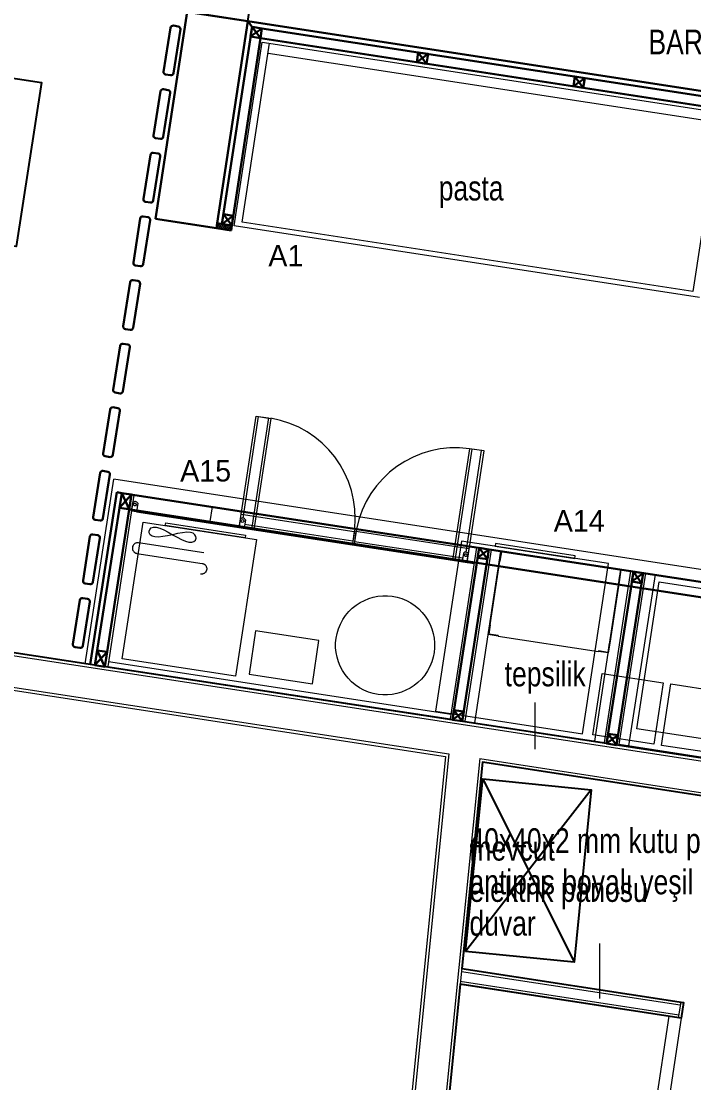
# Model space of a CAD drawing. Header units: millimetres. Extents: x 14735 to 40675, y 3704 to 9569.
# Drawn here: x 15723.1 to 15994.6, y 4514.8 to 4943.4 of the extents above; entities that cross this region are included whole.
import ezdxf
from ezdxf.enums import TextEntityAlignment as Align

# ---------------------------------------------------------------- set-up
doc = ezdxf.new("R2010")
doc.units = ezdxf.units.MM
doc.layers.get('0').update_dxf_attribs({"lineweight": 25})
for name, color, linetype, lineweight in [('ahsapkesit', 26, 'Continuous', 30), ('ahşap kesit', 30, 'Continuous', 30), ('alçıpan', 12, 'Continuous', 20), ('alçıpanyazı', 7, 'Continuous', 20), ('elektrik panosu', 1, 'Continuous', 25), ('ince', 58, 'Continuous', 18), ('KP', 99, 'Continuous', 30), ('makine', 177, 'Continuous', 18), ('mermer', 142, 'Continuous', 15), ('tarama', 252, 'Continuous', 13), ('tefris', 30, 'Continuous', 30), ('tefrişoturum', 59, 'Continuous', 25), ('tezgahüstüekipman', 7, 'Continuous', 20), ('yazı', 7, 'Continuous', 20)]:
    doc.layers.add(name, color=color, linetype=linetype, lineweight=lineweight)
doc.styles.add('TAKSİM', font='GOTHIC.TTF', dxfattribs={"height": 20})
doc.styles.add('uban-2', font='GOTHIC.TTF', dxfattribs={"width": 0.8})

# ---------------------------------------------------------------- blocks, each defined once
blk = doc.blocks.new('deepfreze1')
at = {"extrusion": (1.74201e-08, -5.04898e-09, 1)}
blk.add_lwpolyline([(0, -60), (-60, -60), (-60, 0), (0, 0)], close=True, dxfattribs=at)
blk = doc.blocks.new('tepsilik')
at = {"extrusion": (1.52846e-08, -6.3311e-09, 1)}
for p, q in [((0, -7, 0), (-70, -7, 0)), ((-70, -7, 0), (-70, -64, 0)), ((0, -64, 0), (0, -6, 0)), ((0, -11, 0), (-70, -11, 0)), ((-70, -11, 0), (-66, -11, 0)), ((-70, -11, 0), (-70, -15, 0)), ((-69.8, -11.2, 0), (-66, -11.2, 0)), ((-69.8, -11.2, 0), (-69.8, -15, 0)), ((-66, -11.2, 0), (-66, -11, 0)), ((-66, -11, 0), (-40, -11, 0)), ((-40, -11, 0), (-36, -11, 0)), ((-40, -11, 0), (-40, -11.2, 0)), ((-40, -11.2, 0), (-36.2, -11.2, 0)), ((-36.2, -11.2, 0), (-36.2, -15, 0)), ((-36, -11, 0), (-36, -15, 0)), ((-69.8, -15, 0), (-70, -15, 0)), ((-70, -15, 0), (-70, -56, 0)), ((-36.2, -15, 0), (-36, -15, 0)), ((-36, -56, 0), (-36, -15, 0)), ((-70, -56, 0), (-70, -60, 0)), ((-70, -56, 0), (-69.8, -56, 0)), ((-69.8, -56, 0), (-69.8, -59.8, 0)), ((-69.8, -59.8, 0), (-66, -59.8, 0)), ((-66, -59.8, 0), (-66, -60, 0)), ((-40, -59.8, 0), (-36.2, -59.8, 0)), ((-40, -59.8, 0), (-40, -60, 0)), ((-36.2, -56, 0), (-36.2, -59.8, 0)), ((-36.2, -56, 0), (-36, -56, 0)), ((-36, -56, 0), (-36, -60, 0)), ((0, -60, 0), (-70, -60, 0)), ((-70, -60, 0), (-66, -60, 0)), ((-70, -64, 0), (0, -64, 0)), ((-66, -60, 0), (-40, -60, 0)), ((-40, -60, 0), (-36, -60, 0))]:
    blk.add_line(p, q, dxfattribs=at)
blk = doc.blocks.new('buz tezgah')
at = {"extrusion": (1.52846e-08, -6.3311e-09, 1)}
for p, q in [((-70, -1, 0), (0, -1)), ((-70, -149, 0), (-70, -1, 0)), ((0, -149, 0), (0, -1)), ((-70, -5, 0), (0, -5, 0)), ((-70, -145, 0), (0, -145, 0)), ((-70, -149, 0), (0, -149, 0))]:
    blk.add_line(p, q, dxfattribs=at)
blk = doc.blocks.new('2 kapaklı dolap-flat-1')
at = {"layer": 'makine'}
for p, q in [((-1.69, -1.06), (-76.29, 117.41)), ((-54.8, -32.14), (-128.33, 84.63)), ((-129.61, 79.15), (-164.72, 57.04)), ((-162.59, 53.66), (-124.09, 77.9)), ((-128.02, 81.33), (-131.41, 79.2)), ((-131.41, 79.2), (-106.79, 40.11)), ((-103.41, 42.24), (-126.96, 79.64)), ((-164.72, 57.04), (-162.59, 53.66)), ((-106.79, 40.11), (-103.41, 42.24)), ((-106.43, 39.54), (-103.05, 41.67)), ((-81.82, 0.44), (-106.43, 39.54)), ((-103.05, 41.67), (-79.5, 4.27)), ((-118.33, -16.64), (-79.83, 7.61)), ((-81.08, 2.09), (-116.2, -20.02)), ((-78.43, 2.58), (-81.82, 0.44)), ((-76.33, -10.27), (-71.25, -7.08)), ((-116.2, -20.02), (-118.33, -16.64))]:
    blk.add_line(p, q, dxfattribs=at)
for points in [[(-133.83, 81.17), (-59.24, -37.3), (0, 0), (-74.6, 118.47)], [(-123.56, 77.06), (-126.75, 82.13), (-165.26, 57.89), (-162.06, 52.81)], [(-80.36, 8.45), (-77.16, 3.37), (-115.67, -20.87), (-118.86, -15.79)]]:
    blk.add_lwpolyline(points, close=True, dxfattribs=at)
for points in [[(-127.18, 81.87), (-132.25, 78.67), (-107.64, 39.57), (-102.56, 42.77), (-126.11, 80.17)], [(-128.65, 78.58), (-125.69, 80.44), (-126.75, 82.13), (-129.72, 80.27)], [(-77.59, 3.11), (-82.66, -0.09), (-107.28, 39.01), (-102.2, 42.2), (-78.65, 4.8)], [(-81.19, 3.2), (-78.23, 5.07), (-77.16, 3.37), (-80.13, 1.51)], [(-57.76, -34.01), (-54.8, -32.14), (-53.73, -33.84), (-56.7, -35.7)]]:
    blk.add_lwpolyline(points, dxfattribs=at)
at = {"layer": 'makine', "flags": 128}
for points in [[(-42.23, -20.97), (-56.43, 1.61, -0.011791), (-56.48, 1.7, -0.022806), (-56.57, 1.87, -0.022804), (-56.64, 2.06, -0.021821), (-56.7, 2.24, -0.034751), (-56.75, 2.54, -0.036571), (-56.76, 2.85, -0.043988), (-56.71, 3.23, -0.052187), (-56.57, 3.66, -0.082496), (-56.17, 4.25, -0.098696), (-55.48, 4.75, -0.098699), (-54.65, 4.94, -0.082497), (-53.95, 4.84, -0.052186), (-53.53, 4.66, -0.043988), (-53.22, 4.45, -0.036572), (-52.99, 4.23, -0.034752), (-52.8, 3.99, -0.010026), (-52.75, 3.92)], [(-60.11, -0.71), (-45.91, -23.29, 0.010025), (-45.86, -23.36, 0.034754), (-45.68, -23.59, 0.036571), (-45.45, -23.81, 0.043988), (-45.13, -24.03, 0.052185), (-44.71, -24.2, 0.082496), (-44.01, -24.3, 0.098699), (-43.18, -24.11, 0.098699), (-42.49, -23.62, 0.082496), (-42.09, -23.02, 0.052185), (-41.95, -22.6, 0.043988), (-41.9, -22.22, 0.036571), (-41.91, -21.9, 0.034751), (-41.96, -21.6, 0.021821), (-42.02, -21.42, 0.022806), (-42.09, -21.24, 0.022804), (-42.18, -21.06, 0.011792), (-42.23, -20.97)]]:
    blk.add_lwpolyline(points, format="xyb", dxfattribs=at)
at = {"layer": 'makine', "ltscale": 0.1}
blk.add_lwpolyline([(-55.35, -22), (-55.98, -20.68), (-56.5, -19), (-56.95, -17.08), (-57.37, -15.04), (-57.78, -13), (-58.23, -11.08), (-58.75, -9.39), (-59.38, -8.07), (-60.14, -7.19), (-60.96, -6.74), (-61.76, -6.67), (-62.47, -6.92), (-63.01, -7.45), (-63.29, -8.21), (-63.24, -9.14), (-62.77, -10.2), (-61.85, -11.34), (-60.56, -12.54), (-59.03, -13.78), (-57.37, -15.04), (-55.71, -16.29), (-54.17, -17.53), (-52.88, -18.73), (-51.96, -19.87), (-51.5, -20.93), (-51.45, -21.87), (-51.73, -22.62), (-52.27, -23.15), (-52.97, -23.41), (-53.78, -23.33), (-54.6, -22.88)], close=True, dxfattribs=at)
at = {"layer": 'makine'}
for centre, major_axis, start_param, end_param in [((-128.55, 79.82), (1.14, 0.51), 2.353314, 4.207904), ((-127.82, 75.11), (37.26, 16.77), 3.295779, 4.805936), ((-83.96, 5.45), (37.26, 16.77), 1.755283, 3.26544), ((-80.02, 2.76), (1.14, 0.51), 2.353314, 4.207904), ((-56.59, -34.46), (1.14, 0.51), 2.352667, 4.207257)]:
    blk.add_ellipse(centre, major_axis=major_axis, ratio=1, start_param=start_param, end_param=end_param, dxfattribs=at)
for centre in [(-128.61, 79.86), (-80.02, 2.68), (-56.59, -34.53)]:
    blk.add_ellipse(centre, major_axis=(0.544, 0.245), ratio=1, dxfattribs=at)
blk = doc.blocks.new('aqua barista tezgah')
at = {"layer": 'tarama'}
h = blk.add_hatch(dxfattribs=at)
h.set_pattern_fill('ANSI31', color=256, scale=0.2, angle=81.30886)
h.paths.add_polyline_path([(-494.72, 411.08), (-500.65, 411.99), (-500.95, 410.01), (-495.02, 409.1)])
at = {"layer": 'ahsapkesit', "extrusion": (-1.65872e-08, -6.37822e-08, 1)}
blk.add_line((-494.72, 411.08, 0), (-498.67, 411.68, 0), dxfattribs=at)
at = {"layer": 'ahşap kesit'}
for p, q in [((-512.69, 497.28, 0), (-525.46, 413.75, 0)), ((-488.18, 493.54, 0), (-512.69, 497.28, 0)), ((-500.65, 411.99, 0), (-488.18, 493.54, 0)), ((-488.18, 493.54, 0), (-286.67, 462.54, 0)), ((-483.16, 486.7, 0), (-488.18, 493.54, 0)), ((-498.67, 411.68, 0), (-486.51, 491.26, 0)), ((-286.97, 460.58, 0), (-482.56, 490.65, 0)), ((-483.16, 486.7, 0), (-494.72, 411.08, 0)), ((-293.51, 457.54, 0), (-483.16, 486.7, 0)), ((-500.95, 410.01, 0), (-525.46, 413.75, 0)), ((-500.65, 411.99, 0), (-500.95, 410.01, 0)), ((-494.72, 411.08, 0), (-495.02, 409.1, 0)), ((-539.15, 303.08, 0), (-541.12, 303.39, 0))]:
    blk.add_line(p, q, dxfattribs=at)
at = {"layer": 'ahşap kesit', "extrusion": (-8.01922e-09, -4.96298e-08, 1)}
for p, q in [((-494.72, 411.08, 0), (-500.65, 411.99, 0)), ((-495.02, 409.1, 0), (-500.95, 410.01, 0))]:
    blk.add_line(p, q, dxfattribs=at)
at = {"layer": 'ahşap kesit', "extrusion": (-2.07015e-08, -9.32833e-08, 1)}
for p, q in [((-551.94, 233.88, 0), (-541.12, 303.39, 0)), ((-549.97, 233.57, 0), (-539.15, 303.08, 0))]:
    blk.add_line(p, q, dxfattribs=at)
at = {"layer": 'KP'}
for p, q in [((-487.11, 487.31, 0), (-482.56, 490.65, 0)), ((-483.16, 486.7, 0), (-486.51, 491.26, 0)), ((-535.19, 302.48, 0), (-540.05, 297.15, 0)), ((-61.98, 229.69, 0), (-539.15, 303.08, 0)), ((-539.15, 303.08, 0), (-536.1, 296.55, 0)), ((-545.09, 238.9, 0), (-549.95, 233.57, 0)), ((-549.04, 239.5, 0), (-546, 232.97, 0))]:
    blk.add_line(p, q, dxfattribs=at)
at = {"layer": 'KP', "extrusion": (-1.65872e-08, -6.37822e-08, 1)}
for p, q in [((-420.02, 476.99, 0), (-415.46, 480.34, 0)), ((-416.07, 476.38, 0), (-419.42, 480.94, 0)), ((-356.76, 467.26, 0), (-352.21, 470.61, 0)), ((-352.81, 466.66, 0), (-356.16, 471.22, 0)), ((-498.67, 411.68, 0), (-494.11, 415.03, 0)), ((-494.72, 411.08, 0), (-498.07, 415.64, 0)), ((-65.61, 224.18, 0), (-540.07, 297.15, 0))]:
    blk.add_line(p, q, dxfattribs=at)
at = {"layer": 'KP', "extrusion": (-2.07015e-08, -9.32833e-08, 1)}
for p, q in [((-546.01, 232.97, 0), (-535.19, 302.48, 0)), ((-405.65, 211.47, 0), (-394.84, 280.89, 0)), ((-401.69, 210.87, 0), (-390.89, 280.28, 0)), ((-343.37, 201.95, 0), (-332.58, 271.31, 0)), ((-339.42, 201.34, 0), (-328.62, 270.7, 0))]:
    blk.add_line(p, q, dxfattribs=at)
at = {"layer": 'KP', "extrusion": (-1.21058e-08, -7.91477e-08, 1)}
for p, q in [((-390.89, 280.28, 0), (-395.45, 276.94, 0)), ((-391.5, 276.33, 0), (-394.84, 280.89, 0)), ((-328.62, 270.7, 0), (-333.19, 267.36, 0)), ((-329.23, 266.75, 0), (-332.57, 271.32, 0)), ((-401.07, 214.87, 0), (-405.63, 211.53, 0)), ((-401.68, 210.92, 0), (-405.02, 215.48, 0)), ((-339.41, 201.34, 0), (-342.75, 205.9, 0)), ((-338.8, 205.29, 0), (-343.37, 201.95, 0))]:
    blk.add_line(p, q, dxfattribs=at)
at = {"layer": 'KP', "extrusion": (1.96605e-08, -6.82526e-08, 1), "elevation": 0}
for points in [[(-486.51, 491.26), (-487.11, 487.31), (-483.16, 486.7), (-482.56, 490.65)], [(-498.07, 415.64), (-498.67, 411.68), (-494.72, 411.08), (-494.11, 415.03)]]:
    blk.add_lwpolyline(points, close=True, dxfattribs=at)
at = {"layer": 'KP', "extrusion": (-5.25152e-08, -5.72196e-08, 1), "elevation": 0}
for points in [[(-415.46, 480.34), (-416.07, 476.38), (-420.02, 476.99), (-419.42, 480.94)], [(-352.21, 470.61), (-352.81, 466.66), (-356.76, 467.26), (-356.16, 471.22)]]:
    blk.add_lwpolyline(points, close=True, dxfattribs=at)
at = {"layer": 'KP', "extrusion": (-1.65872e-08, -6.37822e-08, 1), "elevation": 0}
for points in [[(-535.19, 302.48), (-536.1, 296.55), (-540.05, 297.15), (-539.15, 303.08)], [(-545.09, 238.9), (-546, 232.97), (-549.95, 233.57), (-549.04, 239.5)]]:
    blk.add_lwpolyline(points, close=True, dxfattribs=at)
at = {"layer": 'KP', "extrusion": (-1.21058e-08, -7.91477e-08, 1), "elevation": 0}
for points in [[(-391.5, 276.33), (-390.89, 280.28), (-394.84, 280.89), (-395.45, 276.94)], [(-329.23, 266.75), (-328.62, 270.7), (-332.57, 271.32), (-333.19, 267.36)], [(-401.68, 210.92), (-401.07, 214.87), (-405.02, 215.48), (-405.63, 211.53)], [(-339.41, 201.34), (-338.8, 205.29), (-342.75, 205.9), (-343.37, 201.95)]]:
    blk.add_lwpolyline(points, close=True, dxfattribs=at)
at = {"layer": 'makine'}
for p, q in [((-493.73, 410.95, 0), (-482.39, 485.09, 0)), ((-490.46, 412.47, 0), (-479.43, 484.63, 0)), ((-482.39, 485.09, 0), (-294.61, 456.19, 0)), ((-480.03, 480.68, 0), (-298.18, 452.68, 0)), ((-297.57, 456.64, 0), (-308.6, 384.48, 0)), ((-308.6, 384.48, 0), (-490.46, 412.47, 0)), ((-305.94, 382.05, 0), (-493.73, 410.95, 0))]:
    blk.add_line(p, q, dxfattribs=at)
at = {"layer": 'mermer', "extrusion": (-2.07015e-08, -9.32833e-08, 1)}
blk.add_line((-553.92, 234.19, 0), (-542.33, 308.63, 0), dxfattribs=at)
at = {"layer": 'mermer'}
blk.add_line((-59.09, 234.31, 0), (-542.33, 308.63, 0), dxfattribs=at)
at = {"extrusion": (6.64502e-07, 1.01354e-06, 1), "rotation": 229.1074340775446}
blk.add_blockref('2 kapaklı dolap-flat-1', (-544.8, 233.04, 0), dxfattribs=at)
at = {"layer": 'makine', "extrusion": (-8.01922e-09, -4.96298e-08, 1), "rotation": 261.3088552885154}
blk.add_blockref('tepsilik', (-337.31, 201.28, 0), dxfattribs=at)
at = {"layer": 'makine', "extrusion": (-4.51795e-08, -1.92342e-07, 1), "rotation": 81.15423579753782}
blk.add_blockref('buz tezgah', (-328.58, 270.89, 0), dxfattribs=at)
at = {"layer": 'makine', "extrusion": (-5.74873e-09, -7.77298e-08, 1), "rotation": 261.3088555280009}
blk.add_blockref('deepfreze1', (-271.86, 198.82, 0), dxfattribs=at)
blk = doc.blocks.new('blender-flat-1')
for p, q in [((1.98, -6.01), (2.02, 5.99)), ((3.52, 7.49), (14.52, 7.46)), ((15.98, -6.05), (16.02, 5.95)), ((18.67, 6.75), (18.67, 4.85)), ((19.48, -8.56), (19.52, 8.44)), ((20.97, -2.15), (20.47, -2.15)), ((20.97, -3.65), (20.47, -3.65)), ((14.48, -7.54), (3.48, -7.51)), ((20.97, -5.15), (20.47, -5.15))]:
    blk.add_line(p, q)
at = {"extrusion": (-1.52846e-08, 6.3311e-09, 1), "elevation": 0}
blk.add_lwpolyline([(-0.02, -7), (0.02, 7, -0.414214), (1.52, 8.5), (20.52, 8.44, -0.414214), (22.02, 6.94), (21.98, -7.06, -0.414214), (20.48, -8.56), (1.48, -8.5, -0.414214)], format="xyb", close=True, dxfattribs=at)
for points in [[(18.25, 4.85), (18.25, 6.75), (19.1, 6.75), (19.09, 4.85)], [(20.96, -6.65), (20.46, -6.65), (20.48, -0.65), (20.98, -0.65)], [(19.06, -4.32), (18.43, -4.32), (18.43, -4.53), (18.22, -4.53), (18.21, -6.22), (18.42, -6.23), (18.42, -6.44), (18.85, -6.44), (19.06, -6.23), (19.06, -6.02), (19.27, -6.02), (19.27, -5.8), (19.06, -4.74)]]:
    blk.add_lwpolyline(points, close=True, dxfattribs=at)
for points in [[(18.64, -4.32), (18.64, -5.17), (18.42, -5.38), (18.64, -5.38), (18.63, -6.23), (18.85, -6.23), (18.85, -6.44)], [(18.42, -5.38), (18.43, -4.74), (19.06, -4.74), (19.27, -4.96), (19.27, -5.8)], [(18.64, -4.74), (18.85, -6.01), (19.06, -6.02)], [(19.27, -6.02), (18.85, -4.74)]]:
    blk.add_lwpolyline(points, dxfattribs=at)
for major_axis in [(2.49, 6.01), (1.15, 2.77)]:
    blk.add_ellipse((9, -0.03), major_axis=major_axis, ratio=1)
for centre, start_param, end_param in [((3.52, 5.99), 0.389828, 1.960625), ((14.52, 5.96), 5.102217, 6.673014), ((3.48, -6.01), 1.960625, 3.531421), ((14.48, -6.04), 3.531421, 5.102217)]:
    blk.add_ellipse(centre, major_axis=(0.57, 1.39), ratio=1, start_param=start_param, end_param=end_param)
blk = doc.blocks.new('turkkahve-flat-1')
for p, q in [((0, 0), (0, 29.95)), ((0, 29.95), (17.09, 29.95)), ((16.08, 29.1), (1, 29.1)), ((1, 29.1), (1, 1.14)), ((16.08, 1.14), (16.08, 29.1)), ((17.09, 29.95), (17.09, 0)), ((17.09, 0), (0, 0)), ((1, 1.14), (16.08, 1.14))]:
    blk.add_line(p, q)
for centre, major_axis in [((11.73, 21.97), (1.91, 4.62)), ((11.69, 22.83), (0.96, 2.31)), ((11.69, 7.26), (1.91, 4.62)), ((11.73, 8.13), (0.96, 2.31))]:
    blk.add_ellipse(centre, major_axis=major_axis, ratio=1)
blk = doc.blocks.new('unoxstefania-flat-1')
at = {"extrusion": (-1.63151e-08, 2.02836e-08, 1), "elevation": 0}
for points in [[(69.5, 0), (69.5, 60), (0, 60), (0, 0)], [(70.58, 13.68), (70.58, 46.32), (69.5, 46.32), (69.5, 13.68)]]:
    blk.add_lwpolyline(points, close=True, dxfattribs=at)
blk = doc.blocks.new('merycheff-flat-1')
for p, q in [((0, 0), (0, 46.26)), ((0, 46.26), (55.82, 46.26)), ((55.82, 46.26), (55.82, 0)), ((55.82, 4.61), (55.82, 37.25)), ((55.82, 37.25), (56.9, 37.25)), ((56.9, 37.25), (56.9, 4.61)), ((56.9, 4.61), (55.82, 4.61)), ((55.82, 0), (0, 0))]:
    blk.add_line(p, q)
blk = doc.blocks.new('makina-flat-1')
for p, q in [((2.12, -252.95, 0), (2.12, -228.02, 0)), ((2.12, -228.02, 0), (27.19, -228.02, 0)), ((27.19, -228.02, 0), (27.19, -252.95, 0)), ((27.19, -252.95, 0), (2.12, -252.95, 0)), ((2.12, -281.01, 0), (2.12, -256.09, 0)), ((2.12, -256.09, 0), (27.19, -256.09, 0)), ((27.19, -256.09, 0), (27.19, -281.01, 0)), ((27.19, -281.01, 0), (2.12, -281.01, 0)), ((2.12, -309.97, 0), (2.12, -285.05, 0)), ((2.12, -285.05, 0), (27.19, -285.05, 0)), ((27.19, -285.05, 0), (27.19, -309.97, 0)), ((27.19, -309.97, 0), (2.12, -309.97, 0))]:
    blk.add_line(p, q)
at = {"extrusion": (-1.52846e-08, 6.3311e-09, 1), "elevation": 0}
blk.add_lwpolyline([(22.98, -113.02), (22.98, -87.16), (5.35, -87.16), (5.35, -113.02)], close=True, dxfattribs=at)
for centre in [(25.16, -139.72, 0), (20.54, -375.73, 0)]:
    blk.add_ellipse(centre, major_axis=(7.65, 18.48), ratio=1)
for name, p in [('merycheff-flat-1', (3.74, -81.91, 0)), ('unoxstefania-flat-1', (1.93, -223.83, 0)), ('turkkahve-flat-1', (2.02, -346.31, 0)), ('blender-flat-1', (0, -411.4))]:
    blk.add_blockref(name, p)
blk = doc.blocks.new('tefriş')
at = {"layer": 'elektrik panosu'}
for p, q in [((-670.46, -500.56), (-633.66, -574.6)), ((-626.68, -504.95), (-677.44, -570.21))]:
    blk.add_line(p, q, dxfattribs=at)
blk.add_lwpolyline([(-677.44, -570.21), (-670.46, -500.56), (-626.68, -504.95), (-633.66, -574.6)], close=True, dxfattribs=at)
at = {"layer": 'tefris', "extrusion": (-5.78736e-09, -3.78377e-08, 1), "elevation": 0}
for points in [[(-796.55, -216.52), (-798.53, -216.21, -0.414214), (-799.36, -215.07), (-796.54, -197.29, -0.414214), (-795.4, -196.46), (-793.42, -196.77, -0.414214), (-792.59, -197.91), (-795.41, -215.69, -0.414214)], [(-800.62, -242.2), (-802.59, -241.89, -0.414214), (-803.42, -240.75), (-800.61, -222.97, -0.414214), (-799.46, -222.14), (-797.49, -222.45, -0.414214), (-796.66, -223.59), (-799.47, -241.37, -0.414214)], [(-804.68, -267.88), (-806.66, -267.57, -0.414214), (-807.49, -266.43), (-804.67, -248.65, -0.414214), (-803.53, -247.82), (-801.55, -248.13, -0.414214), (-800.72, -249.27), (-803.54, -267.05, -0.414214)], [(-808.77, -293.56), (-810.75, -293.25, -0.414214), (-811.58, -292.1), (-808.76, -274.32, -0.414214), (-807.62, -273.49), (-805.65, -273.81, -0.414214), (-804.81, -274.95), (-807.63, -292.73, -0.414214)], [(-812.84, -319.24), (-814.81, -318.93, -0.414214), (-815.64, -317.78), (-812.83, -300.01, -0.414214), (-811.68, -299.17), (-809.71, -299.49, -0.414214), (-808.88, -300.63), (-811.69, -318.41, -0.414214)], [(-816.9, -344.92), (-818.88, -344.61, -0.414214), (-819.71, -343.46), (-816.89, -325.69, -0.414214), (-815.75, -324.86), (-813.77, -325.17, -0.414214), (-812.94, -326.31), (-815.76, -344.09, -0.414214)], [(-820.96, -370.6), (-822.94, -370.29, -0.414214), (-823.77, -369.15), (-820.95, -351.37, -0.414214), (-819.81, -350.54), (-817.83, -350.85, -0.414214), (-817, -351.99), (-819.82, -369.77, -0.414214)], [(-825.03, -396.28), (-827, -395.97, -0.414214), (-827.83, -394.83), (-825.02, -377.05, -0.414214), (-823.87, -376.22), (-821.9, -376.53, -0.414214), (-821.07, -377.67), (-823.88, -395.45, -0.414214)], [(-829.09, -421.96), (-831.06, -421.65, -0.414214), (-831.9, -420.51), (-829.08, -402.73, -0.414214), (-827.94, -401.9), (-825.96, -402.21, -0.414214), (-825.13, -403.36), (-827.94, -421.13, -0.414214)], [(-833.15, -447.65), (-835.13, -447.33, -0.414214), (-835.96, -446.19), (-833.14, -428.41, -0.414214), (-832, -427.58), (-830.02, -427.89, -0.414214), (-829.19, -429.04), (-832.01, -446.81, -0.414214)]]:
    blk.add_lwpolyline(points, format="xyb", close=True, dxfattribs=at)
at = {"layer": 'tefrişoturum'}
blk.add_lwpolyline([(-914.85, -209.31), (-848.62, -219.44), (-858.94, -285.64), (-925.17, -275.51)], close=True, dxfattribs=at)
blk.add_blockref('aqua barista tezgah', (-277.12, -688.22, 0))
at = {"layer": 'tezgahüstüekipman', "extrusion": (4.06097e-07, -5.23623e-07, 1), "rotation": 81.29564757832574}
blk.add_blockref('makina-flat-1', (-851.83, -450.35, 0), dxfattribs=at)
blk = doc.blocks.new('aquaplan')
at = {"layer": 'tarama'}
h = blk.add_hatch(dxfattribs=at)
h.set_pattern_fill('JIS_STN_2.5', color=256, scale=4)
h.set_pattern_definition([(45, (-7823.26, -2466.417), (-7.071068, 7.071068), []), (45, (-7816.2, -2466.417), (-7.071068, 7.071068), [4.8, -2])])
h.paths.add_polyline_path([(-771.65, -92.31), (-851.14, -101.31), (-842.13, -180.8), (-762.64, -171.8)])
h.paths.add_polyline_path([(59.69, -393.84), (59.69, -393.85, 0.28288), (61.01, -395.48), (129.37, -386.86), (139.37, -466.24), (60, -476.24), (50, -396.86), (61.01, -395.48, -0.283038)])
h.paths.add_polyline_path([(9.69, 3.02), (9.69, 3.02, 0.282923), (11.01, 1.39), (79.37, 10), (89.37, -69.37), (10, -79.37), (0, 0), (11.01, 1.39, -0.283125)])
at = {"layer": 'alçıpan'}
for p, q in [((-1060.37, -418.97), (-381.34, -522.83)), ((-1061.74, -419.97), (-382.06, -523.93)), ((-1083.3, -430.63), (-685.5, -491.48)), ((-1083.12, -429.45), (-684.19, -490.46)), ((-685.5, -491.48), (-705.98, -695.78)), ((-684.19, -490.46), (-704.67, -694.77)), ((-671.72, -492.37), (-690.94, -684.12)), ((-671.72, -492.37), (-389.66, -535.51)), ((-670.65, -493.75), (-689.63, -683.11)), ((-670.65, -493.75), (-390.38, -536.62)), ((-679.07, -578.3), (-590.76, -591.81)), ((-678.89, -577.11), (-589.4, -590.8)), ((-679.67, -582.25), (-591.37, -595.76)), ((-679.85, -583.44), (-590.36, -597.13)), ((-590.58, -590.62), (-591.55, -596.95)), ((-589.4, -590.8), (-590.36, -597.13))]:
    blk.add_line(p, q, dxfattribs=at)
at = {"layer": 'ince'}
for p, q in [((-595.31, -596.37), (-610.43, -695.22)), ((-590.36, -597.13), (-605.48, -695.98))]:
    blk.add_line(p, q, dxfattribs=at)

msp = doc.modelspace()

# ---------------------------------------------------------------- linework, layer by layer
at = {"layer": 'alçıpanyazı'}
for p, q in [((15930.55, 4649.48, 0), (15930.55, 4668.36, 0)), ((15956.62, 4548.81, 0), (15956.62, 4571.06, 0))]:
    msp.add_line(p, q, dxfattribs=at)
at = {"layer": 'Defpoints', "elevation": 0}
msp.add_lwpolyline([(15639.61, 5411.22), (16621.1, 5411.22), (16654.33, 5147.43), (16579.92, 5138.06), (16589.92, 5058.68), (16664.33, 5068.06), (16704.33, 4750.57), (16629.92, 4741.19), (16639.92, 4661.82), (16707.54, 4670.19), (16728.07, 4523.72), (16818.96, 4552.54), (16822.8, 4550.81), (16607.29, 4408.71), (16558.91, 4487.01), (16361.34, 4356.74), (16356.55, 4364.37), (16343.83, 4356.39), (16298.01, 4429.16), (16310.71, 4437.15), (16198.58, 4615.23), (15519.55, 4719.09)], dxfattribs=at)
for points in [[(15814.61, 4943.38), (15830.1, 5044.69), (15734.12, 5059.36), (15754.68, 5193.89), (15850.67, 5179.22), (15851.63, 5185.55), (15749.33, 5201.19), (15712.31, 4959.02)], [(16205.74, 4254.15), (16348.81, 4348.48), (16189.66, 4601.24), (15909.27, 4644.31), (15901.03, 4560.94), (15990.52, 4547.25), (15989.55, 4540.93), (15900.27, 4554.58), (15890.29, 4454.95), (16125.87, 4418.92), (16121.47, 4375.08)]]:
    msp.add_lwpolyline(points, close=True, dxfattribs=at)

# ---------------------------------------------------------------- block references
for name in ['aquaplan', 'tefriş']:
    msp.add_blockref(name, (16579.92, 5138.06, 0))

# ---------------------------------------------------------------- texts
at = {"style": 'TAKSİM'}
for s, p in [('A1', (15829.91, 4844.4)), ('A15', (15797.53, 4757.57, 0)), ('A14', (15948.37, 4737.38, 0))]:
    msp.add_text(s, height=8.64, dxfattribs=at).set_placement(p, align=Align.CENTER)
at = {"layer": 'alçıpanyazı', "insert": (15904.05, 4617.59, 0), "char_height": 10, "attachment_point": 1, "style": 'uban-2'}
msp.add_mtext_dynamic_manual_height_columns('40x40x2 mm kutu profil antipas boyalı yeşil alçıpan duvar', width=141.2866, gutter_width=12.5, heights=[0], dxfattribs=at)
at = {"layer": 'yazı', "char_height": 10, "attachment_point": 1, "style": 'uban-2'}
for s, insert in [('BARİSTA ÖN GÖRÜNÜŞ SAĞ TARAF', (15976.32, 4940, 0)), ('pasta', (15891.64, 4881.03, 0)), ('tepsilik', (15918.26, 4684.88, 0)), ('mevcut \\Pelektrik panosu', (15904.05, 4614.53, 0))]:
    msp.add_mtext_dynamic_manual_height_columns(s, width=208.9045, gutter_width=12.5, heights=[0], dxfattribs=dict(at, insert=insert))

doc.saveas('drawing.dxf')
